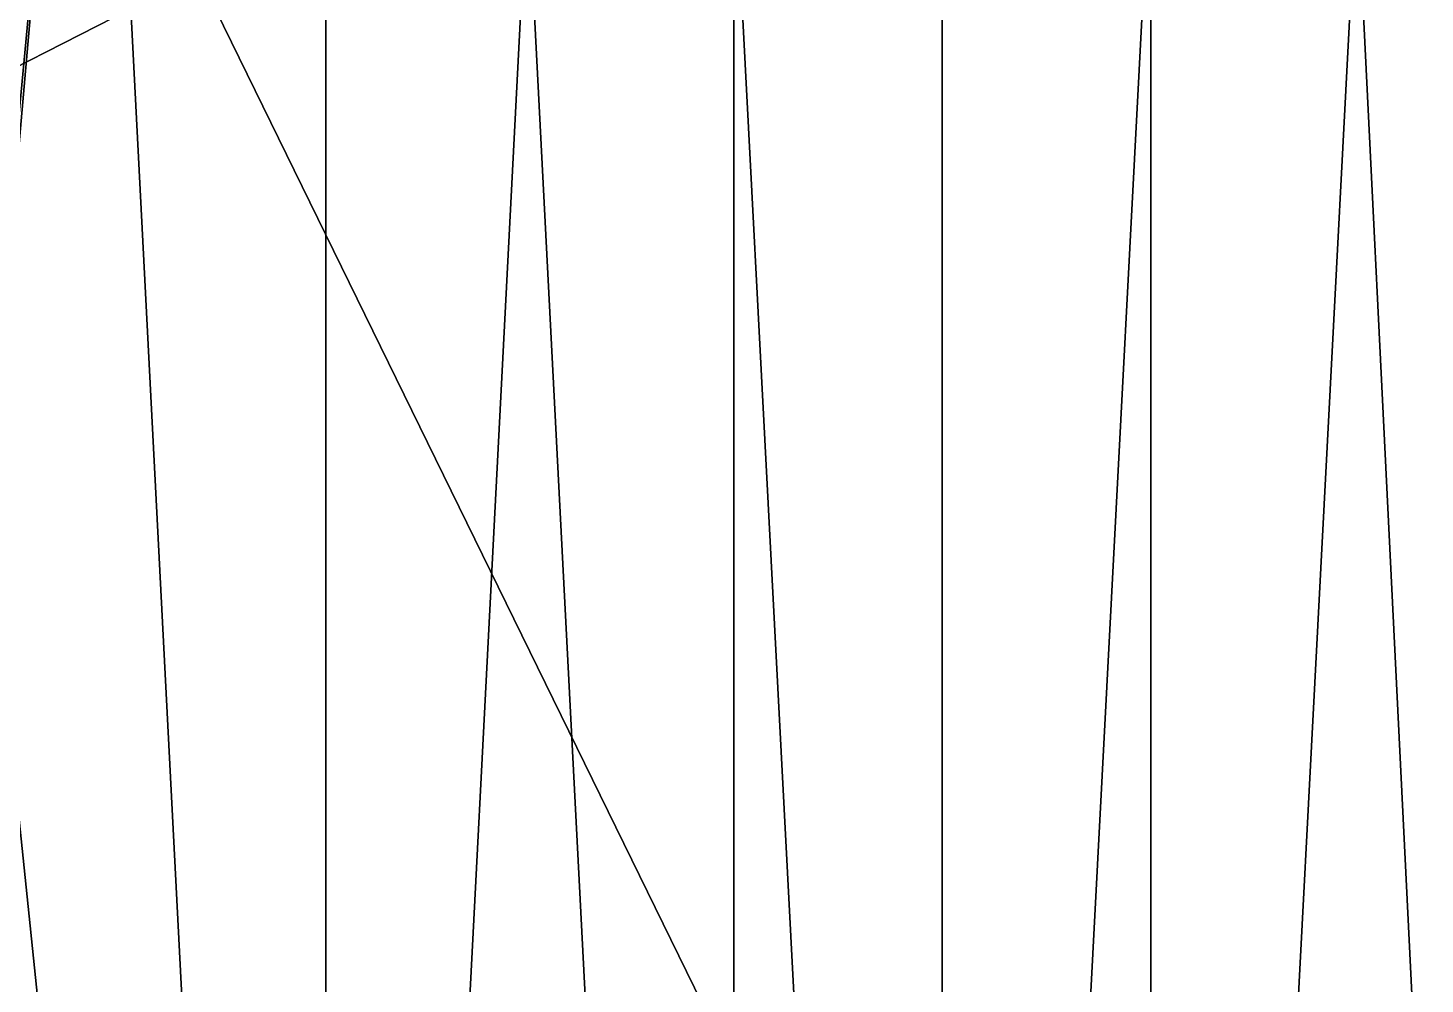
# Model space of a CAD drawing. Header units: metres. Extents: x -48.5 to 48.5, y -27 to 68.5.
# Drawn here: x -16.04 to 8.47, y 34.87 to 51.64 of the extents above; entities that cross this region are included whole.
import ezdxf

# ---------------------------------------------------------------- set-up
doc = ezdxf.new("R2010")
doc.units = ezdxf.units.M

msp = doc.modelspace()

# ---------------------------------------------------------------- linework, layer by layer
at = {"layer": 'STL2DXF'}
for points in [[(-15.499, 57.58, -3), (-48.5, 40.001, 75), (-20.001, 68.5, 75)], [(-18.507, 61.566, 75), (-17.5, 50.311), (-14.236, 51.974)], [(-48.5, 40.001, 75), (-15.499, 57.58, -3), (-37.58, 35.501, -3)], [(-15.499, 57.58, -3), (-37.58, 4.501, -3), (-37.58, 35.501, -3)], [(-37.58, 4.501, -3), (-15.499, 57.58, -3), (-21.943, -11.136, -3)], [(-21.943, -11.136, -3), (-15.499, 57.58, -3), (-21.943, -16.085, -3)], [(-21.943, -16.085, -3), (-15.499, 57.58, -3), (20.572, -16.085, -3)], [(20.572, -16.085, -3), (-15.499, 57.58, -3), (15.499, 57.58, -3)], [(-3.658, 54.808), (0, -15), (0, 55)], [(0, 55), (0, -15), (3.658, 54.808)], [(-7.277, 54.235), (-3.658, -15.808), (-3.658, 54.808)], [(-3.658, 54.808), (-3.658, -15.808), (-3.658, -14.808)], [(-3.658, 54.808), (-3.658, -14.808), (0, -15)], [(3.658, 54.808), (0, -15), (3.658, -14.808)], [(3.658, 54.808), (3.658, -14.808), (7.277, 54.235)], [(-10.816, 53.287), (-10.816, -14.287), (-7.277, 54.235)], [(-7.277, 54.235), (-10.816, -14.287), (-3.658, -15.808)], [(3.658, -14.808), (10.658, -14.329), (7.277, 54.235)], [(7.277, 54.235), (10.658, -14.329), (10.816, 53.287)], [(-14.236, 51.974), (-10.816, -14.287), (-10.816, 53.287)], [(-17.5, 50.311), (-10.816, -14.287), (-14.236, 51.974)], [(-17.5, -10.311), (-10.816, -14.287), (-17.5, 50.311)]]:
    msp.add_3dface(points, dxfattribs=at)

doc.saveas('drawing.dxf')
